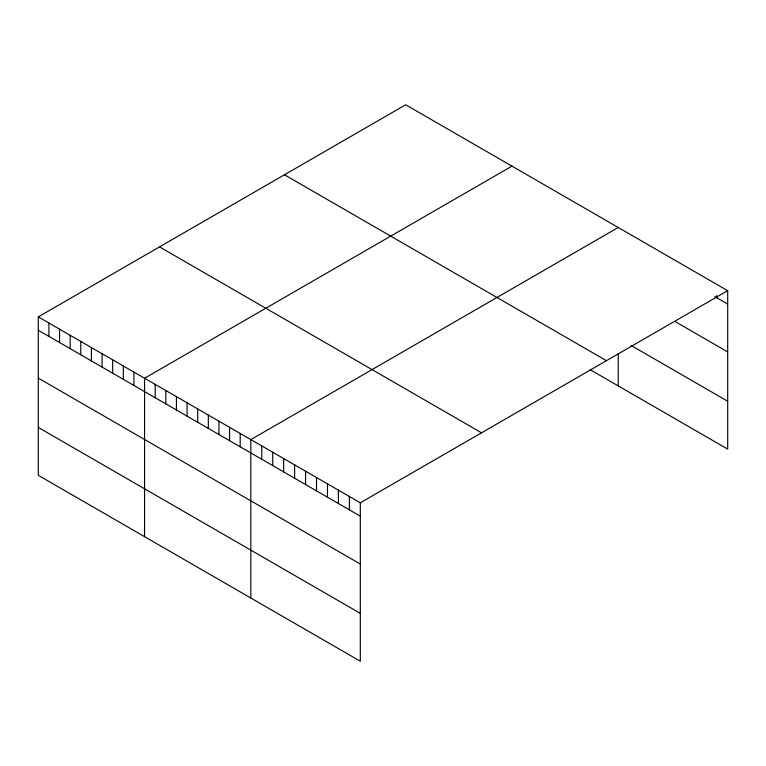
<?xml version="1.0" encoding="UTF-8"?>
<svg xmlns="http://www.w3.org/2000/svg" width="766" height="766" viewBox="0 0 766 766"><rect width="100%" height="100%" fill="white"/><g stroke="black" fill="none" stroke-linecap="round" stroke-linejoin="round"><path stroke-width="1.15" d="M38.3 316.894L360.307 502.802L360.307 661.221L38.3 475.313L38.3 316.894L405.693 104.779L727.7 290.687L727.7 449.106L590.203 369.719M511.956 166.136L144.563 378.241L144.563 536.66M618.219 227.483L250.827 439.598L250.827 598.007M360.307 502.802L727.7 290.687M714.764 296.586L727.7 304.054M674.951 321.461L727.7 351.92M631.155 345.495L727.7 401.24M284.454 174.782L606.461 360.69M159.539 246.901L481.546 432.809M38.3 330.251L360.307 516.16M38.3 378.126L360.307 564.035M38.3 427.438L360.307 613.346M716.756 295.504L716.756 297.735M618.219 353.586L618.219 385.892M349.363 496.483L349.363 509.84M338.409 490.163L338.409 503.521M327.465 483.844L327.465 497.201M316.511 477.524L316.511 490.882M305.567 471.195L305.567 484.562M294.623 464.876L294.623 478.243M283.669 458.556L283.669 471.913M272.725 452.237L272.725 465.594M261.771 445.917L261.771 459.274M240.198 433.46L240.198 446.817M229.57 427.323L229.57 440.68M218.942 421.185L218.942 434.552M208.323 415.057L208.323 428.414M197.695 408.92L197.695 422.277M187.067 402.782L187.067 416.149M176.439 396.654L176.439 410.011M165.82 390.516L165.82 403.874M155.192 384.379L155.192 397.736M133.935 372.113L133.935 385.47M123.307 365.976L123.307 379.333M112.688 359.838L112.688 373.195M102.06 353.7L102.06 367.067M91.432 347.572L91.432 360.93M80.803 341.435L80.803 354.792M70.175 335.297L70.175 348.654M59.557 329.16L59.557 342.526M48.928 323.032L48.928 336.389"/></g></svg>
